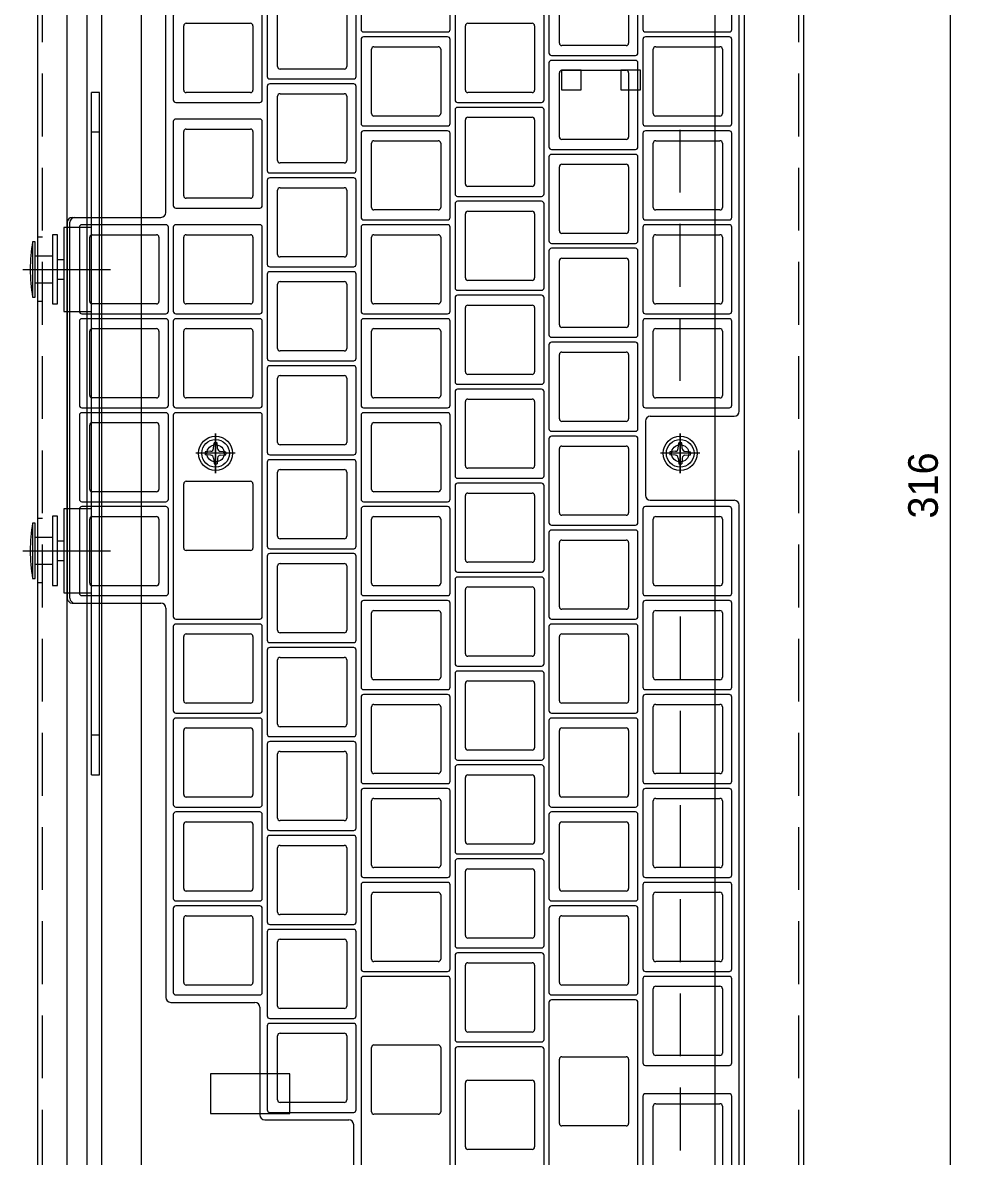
# Model space of a CAD drawing. Header units: millimetres. Extents: x -373 to 810, y -140 to 564.
# Drawn here: x 233.4 to 423.1, y 196.3 to 425.7 of the extents above; entities that cross this region are included whole.
import ezdxf

# ---------------------------------------------------------------- set-up
doc = ezdxf.new("R2010")
doc.units = ezdxf.units.MM
doc.header["$PDSIZE"] = -3
doc.linetypes.add('CENTER', pattern=[50.8, 31.75, -6.35, 6.35, -6.35])
doc.linetypes.add('DASH2', pattern=[19.05, 12.7, -6.35])
doc.layers.add('case_base', color=7, linetype='Continuous', true_color=0xffbd80)
doc.layers.add('case_top', color=7, linetype='Continuous', true_color=0x8080ff)
for name, color, linetype in [('dim', 2, 'Continuous'), ('keytop', 40, 'Continuous'), ('parts', 134, 'Continuous'), ('pcb_joypad', 3, 'Continuous'), ('pcb_main', 160, 'Continuous'), ('top_plate', 4, 'Continuous')]:
    doc.layers.add(name, color=color, linetype=linetype)
doc.styles.get("Standard").update_dxf_attribs({"font": 'FC-Txt.shx', "height": 6, "bigfont": '@ARExtfont2.shx'})
doc.dimstyles.new('JIS-1', dxfattribs={"dimtxt": 2.5, "dimasz": 5, "dimexe": 2, "dimexo": 3, "dimgap": 2.5, "dimtad": 1, "dimdsep": 46, "dimtxsty": 'Standard', "dimblk": 'OPEN', "dimcen": 2.5, "dimadec": 0, "dimazin": 0, "dimtfac": 1, "dimtmove": 0, "dimatfit": 3, "dimldrblk": 'OPEN', "dimfxl": 1, "dimarcsym": 0})

# ---------------------------------------------------------------- blocks, each defined once
blk = doc.blocks.new('_OPEN')
at = {"color": 0, "linetype": 'ByBlock', "lineweight": -2}
for p, q in [((-1, 0.166667), (0, 0)), ((-1, -0.166667), (0, 0)), ((0, 0), (-1, 0))]:
    blk.add_line(p, q, dxfattribs=at)
blk = doc.blocks.new('*D44')
at = {"layer": 'Defpoints', "color": 0}
for p in [(391.41, 490.13), (421.08, 490.13), (391.41, 174.13)]:
    blk.add_point(p, dxfattribs=at)
at = {"layer": 'dim', "color": 0, "lineweight": -2}
for p, q in [((394.41, 490.13), (423.08, 490.13)), ((421.08, 179.13), (421.08, 485.13)), ((394.41, 174.13), (423.08, 174.13))]:
    blk.add_line(p, q, dxfattribs=at)
at = {"layer": 'dim', "color": 0, "lineweight": -2, "xscale": 5, "yscale": 5, "zscale": 5}
for p, rotation in [((421.08, 490.13), 90), ((421.08, 174.13), 270)]:
    blk.add_blockref('_OPEN', p, dxfattribs=dict(at, rotation=rotation))
at = {"layer": 'dim', "color": 0, "insert": (415.58, 332.13), "char_height": 6, "attachment_point": 5, "rotation": 90}
blk.add_mtext('316', dxfattribs=at)

msp = doc.modelspace()

# ---------------------------------------------------------------- linework, layer by layer
at = {"layer": 'case_base'}
for p, q in [((257.38, 482.135), (257.38, 182.135)), ((249.412, 189.735), (249.412, 474.535)), ((373.412, 474.535), (373.412, 345.135)), ((373.412, 345.135), (373.412, 189.735))]:
    msp.add_line(p, q, dxfattribs=at)
at = {"layer": 'case_base', "linetype": 'DASH2'}
for p, q in [((366.312, 404.07), (366.312, 351.766)), ((366.412, 305.599), (366.412, 182.135))]:
    msp.add_line(p, q, dxfattribs=at)
at = {"layer": 'case_base'}
for points in [[(342.412, 416.135), (342.412, 412.135), (346.412, 412.135), (346.412, 416.135)], [(354.412, 416.135), (354.412, 412.135), (358.412, 412.135), (358.412, 416.135)], [(271.412, 213.135), (271.412, 205.135), (287.412, 205.135), (287.412, 213.135)]]:
    msp.add_lwpolyline(points, close=True, dxfattribs=at)
for centre in [(272.412, 338.635), (366.412, 338.635)]:
    msp.add_circle(centre, 1.75, dxfattribs=at)
at = {"layer": 'case_top', "linetype": 'DASH2'}
for p, q in [((237.412, 174.135), (237.412, 490.135)), ((390.412, 174.135), (390.412, 490.135))]:
    msp.add_line(p, q, dxfattribs=at)
at = {"layer": 'case_top'}
for p, q in [((378.363, 347.135), (378.363, 461.35)), ((262.363, 387.35), (262.363, 428.1)), ((243.412, 386.35), (261.363, 386.35)), ((242.412, 385.35), (242.412, 309.35)), ((242.95, 309.35), (242.95, 385.35)), ((237.412, 382.335), (236.412, 382.335)), ((237.412, 369.335), (236.412, 369.335)), ((359.363, 345.135), (359.363, 330.135)), ((360.363, 346.135), (377.363, 346.135)), ((360.363, 329.135), (377.363, 329.135)), ((378.363, 190.6), (378.363, 328.135)), ((237.412, 325.435), (236.412, 325.435)), ((237.412, 312.435), (236.412, 312.435)), ((243.412, 308.35), (261.363, 308.35)), ((262.363, 307.35), (262.363, 228.6)), ((263.363, 227.6), (280.363, 227.6)), ((281.363, 226.6), (281.363, 204.85)), ((282.363, 203.85), (299.363, 203.85)), ((300.363, 190.6), (300.363, 202.85))]:
    msp.add_line(p, q, dxfattribs=at)
msp.add_lwpolyline([(236.412, 490.135), (236.412, 174.135), (391.412, 174.135), (391.412, 490.135)], close=True, dxfattribs=at)
for centre, start, end in [((243.412, 385.35), 90, 180), ((243.95, 385.35), 90, 180), ((261.363, 387.35), 270, 0), ((377.363, 347.135), 270, 0), ((360.363, 345.135), 90, 180), ((360.363, 330.135), 180, 270), ((377.363, 328.135), 0, 90), ((243.412, 309.35), 180, 270), ((243.95, 309.35), 180, 270), ((261.363, 307.35), 0, 90), ((263.363, 228.6), 180, 270), ((280.363, 226.6), 0, 90), ((282.363, 204.85), 180, 270), ((299.363, 202.85), 0, 90)]:
    msp.add_arc(centre, 1, start, end, dxfattribs=at)
at = {"layer": 'keytop'}
for points in [[(301.863, 441.35), (301.863, 424.35, 0.4142136), (302.363, 423.85), (319.363, 423.85, 0.4142136), (319.863, 424.35), (319.863, 441.35, 0.4142136), (319.363, 441.85), (302.363, 441.85, 0.4142136)], [(358.863, 441.35), (358.863, 424.35, 0.4142136), (359.363, 423.85), (376.363, 423.85, 0.4142136), (376.863, 424.35), (376.863, 441.35, 0.4142136), (376.363, 441.85), (359.363, 441.85, 0.4142136)], [(339.863, 436.6), (339.863, 419.6, 0.4142136), (340.363, 419.1), (357.363, 419.1, 0.4142136), (357.863, 419.6), (357.863, 436.6, 0.4142136), (357.363, 437.1), (340.363, 437.1, 0.4142136)], [(282.863, 431.85), (282.863, 414.85, 0.4142136), (283.363, 414.35), (300.363, 414.35, 0.4142136), (300.863, 414.85), (300.863, 431.85, 0.4142136), (300.363, 432.35), (283.363, 432.35, 0.4142136)], [(263.863, 427.1), (263.863, 410.1, 0.4142136), (264.363, 409.6), (281.363, 409.6, 0.4142136), (281.863, 410.1), (281.863, 427.1, 0.4142136), (281.363, 427.6), (264.363, 427.6, 0.4142136)], [(320.863, 427.1), (320.863, 410.1, 0.4142136), (321.363, 409.6), (338.363, 409.6, 0.4142136), (338.863, 410.1), (338.863, 427.1, 0.4142136), (338.363, 427.6), (321.363, 427.6, 0.4142136)], [(301.863, 422.35), (301.863, 405.35, 0.4142136), (302.363, 404.85), (319.363, 404.85, 0.4142136), (319.863, 405.35), (319.863, 422.35, 0.4142136), (319.363, 422.85), (302.363, 422.85, 0.4142136)], [(358.863, 422.35), (358.863, 405.35, 0.4142136), (359.363, 404.85), (376.363, 404.85, 0.4142136), (376.863, 405.35), (376.863, 422.35, 0.4142136), (376.363, 422.85), (359.363, 422.85, 0.4142136)], [(339.863, 417.6), (339.863, 400.6, 0.4142136), (340.363, 400.1), (357.363, 400.1, 0.4142136), (357.863, 400.6), (357.863, 417.6, 0.4142136), (357.363, 418.1), (340.363, 418.1, 0.4142136)], [(282.863, 412.85), (282.863, 395.85, 0.4142136), (283.363, 395.35), (300.363, 395.35, 0.4142136), (300.863, 395.85), (300.863, 412.85, 0.4142136), (300.363, 413.35), (283.363, 413.35, 0.4142136)], [(320.863, 408.1), (320.863, 391.1, 0.4142136), (321.363, 390.6), (338.363, 390.6, 0.4142136), (338.863, 391.1), (338.863, 408.1, 0.4142136), (338.363, 408.6), (321.363, 408.6, 0.4142136)], [(263.863, 405.725), (263.863, 388.725, 0.4142136), (264.363, 388.225), (281.363, 388.225, 0.4142136), (281.863, 388.725), (281.863, 405.725, 0.4142136), (281.363, 406.225), (264.363, 406.225, 0.4142136)], [(301.863, 403.35), (301.863, 386.35, 0.4142136), (302.363, 385.85), (319.363, 385.85, 0.4142136), (319.863, 386.35), (319.863, 403.35, 0.4142136), (319.363, 403.85), (302.363, 403.85, 0.4142136)], [(358.863, 403.35), (358.863, 386.35, 0.4142136), (359.363, 385.85), (376.363, 385.85, 0.4142136), (376.863, 386.35), (376.863, 403.35, 0.4142136), (376.363, 403.85), (359.363, 403.85, 0.4142136)], [(339.863, 398.6), (339.863, 381.6, 0.4142136), (340.363, 381.1), (357.363, 381.1, 0.4142136), (357.863, 381.6), (357.863, 398.6, 0.4142136), (357.363, 399.1), (340.363, 399.1, 0.4142136)], [(282.863, 393.85), (282.863, 376.85, 0.4142136), (283.363, 376.35), (300.363, 376.35, 0.4142136), (300.863, 376.85), (300.863, 393.85, 0.4142136), (300.363, 394.35), (283.363, 394.35, 0.4142136)], [(320.863, 389.1), (320.863, 372.1, 0.4142136), (321.363, 371.6), (338.363, 371.6, 0.4142136), (338.863, 372.1), (338.863, 389.1, 0.4142136), (338.363, 389.6), (321.363, 389.6, 0.4142136)], [(244.863, 384.35), (244.863, 367.35, 0.4142136), (245.363, 366.85), (262.363, 366.85, 0.4142136), (262.863, 367.35), (262.863, 384.35, 0.4142136), (262.363, 384.85), (245.363, 384.85, 0.4142136)], [(263.863, 384.35), (263.863, 367.35, 0.4142136), (264.363, 366.85), (281.363, 366.85, 0.4142136), (281.863, 367.35), (281.863, 384.35, 0.4142136), (281.363, 384.85), (264.363, 384.85, 0.4142136)], [(301.863, 384.35), (301.863, 367.35, 0.4142136), (302.363, 366.85), (319.363, 366.85, 0.4142136), (319.863, 367.35), (319.863, 384.35, 0.4142136), (319.363, 384.85), (302.363, 384.85, 0.4142136)], [(358.863, 384.35), (358.863, 367.35, 0.4142136), (359.363, 366.85), (376.363, 366.85, 0.4142136), (376.863, 367.35), (376.863, 384.35, 0.4142136), (376.363, 384.85), (359.363, 384.85, 0.4142136)], [(339.863, 379.6), (339.863, 362.6, 0.4142136), (340.363, 362.1), (357.363, 362.1, 0.4142136), (357.863, 362.6), (357.863, 379.6, 0.4142136), (357.363, 380.1), (340.363, 380.1, 0.4142136)], [(282.863, 374.85), (282.863, 357.85, 0.4142136), (283.363, 357.35), (300.363, 357.35, 0.4142136), (300.863, 357.85), (300.863, 374.85, 0.4142136), (300.363, 375.35), (283.363, 375.35, 0.4142136)], [(320.863, 370.1), (320.863, 353.1, 0.4142136), (321.363, 352.6), (338.363, 352.6, 0.4142136), (338.863, 353.1), (338.863, 370.1, 0.4142136), (338.363, 370.6), (321.363, 370.6, 0.4142136)], [(244.863, 365.35), (244.863, 348.35, 0.4142136), (245.363, 347.85), (262.363, 347.85, 0.4142136), (262.863, 348.35), (262.863, 365.35, 0.4142136), (262.363, 365.85), (245.363, 365.85, 0.4142136)], [(263.863, 365.35), (263.863, 348.35, 0.4142136), (264.363, 347.85), (281.363, 347.85, 0.4142136), (281.863, 348.35), (281.863, 365.35, 0.4142136), (281.363, 365.85), (264.363, 365.85, 0.4142136)], [(301.863, 365.35), (301.863, 348.35, 0.4142136), (302.363, 347.85), (319.363, 347.85, 0.4142136), (319.863, 348.35), (319.863, 365.35, 0.4142136), (319.363, 365.85), (302.363, 365.85, 0.4142136)], [(358.863, 365.35), (358.863, 348.35, 0.4142136), (359.363, 347.85), (376.363, 347.85, 0.4142136), (376.863, 348.35), (376.863, 365.35, 0.4142136), (376.363, 365.85), (359.363, 365.85, 0.4142136)], [(339.863, 360.6), (339.863, 343.6, 0.4142136), (340.363, 343.1), (357.363, 343.1, 0.4142136), (357.863, 343.6), (357.863, 360.6, 0.4142136), (357.363, 361.1), (340.363, 361.1, 0.4142136)], [(282.863, 355.85), (282.863, 338.85, 0.4142136), (283.363, 338.35), (300.363, 338.35, 0.4142136), (300.863, 338.85), (300.863, 355.85, 0.4142136), (300.363, 356.35), (283.363, 356.35, 0.4142136)], [(320.863, 351.1), (320.863, 334.1, 0.4142136), (321.363, 333.6), (338.363, 333.6, 0.4142136), (338.863, 334.1), (338.863, 351.1, 0.4142136), (338.363, 351.6), (321.363, 351.6, 0.4142136)], [(244.863, 346.35), (244.863, 329.35, 0.4142136), (245.363, 328.85), (262.363, 328.85, 0.4142136), (262.863, 329.35), (262.863, 346.35, 0.4142136), (262.363, 346.85), (245.363, 346.85, 0.4142136)], [(263.863, 346.35), (263.863, 305.6, 0.4142136), (264.363, 305.1), (281.363, 305.1, 0.4142136), (281.863, 305.6), (281.863, 346.35, 0.4142136), (281.363, 346.85), (264.363, 346.85, 0.4142136)], [(301.863, 346.35), (301.863, 329.35, 0.4142136), (302.363, 328.85), (319.363, 328.85, 0.4142136), (319.863, 329.35), (319.863, 346.35, 0.4142136), (319.363, 346.85), (302.363, 346.85, 0.4142136)], [(339.863, 341.6), (339.863, 324.6, 0.4142136), (340.363, 324.1), (357.363, 324.1, 0.4142136), (357.863, 324.6), (357.863, 341.6, 0.4142136), (357.363, 342.1), (340.363, 342.1, 0.4142136)], [(282.863, 336.85), (282.863, 319.85, 0.4142136), (283.363, 319.35), (300.363, 319.35, 0.4142136), (300.863, 319.85), (300.863, 336.85, 0.4142136), (300.363, 337.35), (283.363, 337.35, 0.4142136)], [(320.863, 332.1), (320.863, 315.1, 0.4142136), (321.363, 314.6), (338.363, 314.6, 0.4142136), (338.863, 315.1), (338.863, 332.1, 0.4142136), (338.363, 332.6), (321.363, 332.6, 0.4142136)], [(244.863, 327.35), (244.863, 310.35, 0.4142136), (245.363, 309.85), (262.363, 309.85, 0.4142136), (262.863, 310.35), (262.863, 327.35, 0.4142136), (262.363, 327.85), (245.363, 327.85, 0.4142136)], [(301.863, 327.35), (301.863, 310.35, 0.4142136), (302.363, 309.85), (319.363, 309.85, 0.4142136), (319.863, 310.35), (319.863, 327.35, 0.4142136), (319.363, 327.85), (302.363, 327.85, 0.4142136)], [(358.863, 327.35), (358.863, 310.35, 0.4142136), (359.363, 309.85), (376.363, 309.85, 0.4142136), (376.863, 310.35), (376.863, 327.35, 0.4142136), (376.363, 327.85), (359.363, 327.85, 0.4142136)], [(339.863, 322.6), (339.863, 305.6, 0.4142136), (340.363, 305.1), (357.363, 305.1, 0.4142136), (357.863, 305.6), (357.863, 322.6, 0.4142136), (357.363, 323.1), (340.363, 323.1, 0.4142136)], [(282.863, 317.85), (282.863, 300.85, 0.4142136), (283.363, 300.35), (300.363, 300.35, 0.4142136), (300.863, 300.85), (300.863, 317.85, 0.4142136), (300.363, 318.35), (283.363, 318.35, 0.4142136)], [(320.863, 313.1), (320.863, 296.1, 0.4142136), (321.363, 295.6), (338.363, 295.6, 0.4142136), (338.863, 296.1), (338.863, 313.1, 0.4142136), (338.363, 313.6), (321.363, 313.6, 0.4142136)], [(301.863, 308.35), (301.863, 291.35, 0.4142136), (302.363, 290.85), (319.363, 290.85, 0.4142136), (319.863, 291.35), (319.863, 308.35, 0.4142136), (319.363, 308.85), (302.363, 308.85, 0.4142136)], [(358.863, 308.35), (358.863, 291.35, 0.4142136), (359.363, 290.85), (376.363, 290.85, 0.4142136), (376.863, 291.35), (376.863, 308.35, 0.4142136), (376.363, 308.85), (359.363, 308.85, 0.4142136)], [(263.863, 303.6), (263.863, 286.6, 0.4142136), (264.363, 286.1), (281.363, 286.1, 0.4142136), (281.863, 286.6), (281.863, 303.6, 0.4142136), (281.363, 304.1), (264.363, 304.1, 0.4142136)], [(339.863, 303.6), (339.863, 286.6, 0.4142136), (340.363, 286.1), (357.363, 286.1, 0.4142136), (357.863, 286.6), (357.863, 303.6, 0.4142136), (357.363, 304.1), (340.363, 304.1, 0.4142136)], [(282.863, 298.85), (282.863, 281.85, 0.4142136), (283.363, 281.35), (300.363, 281.35, 0.4142136), (300.863, 281.85), (300.863, 298.85, 0.4142136), (300.363, 299.35), (283.363, 299.35, 0.4142136)], [(320.863, 294.1), (320.863, 277.1, 0.4142136), (321.363, 276.6), (338.363, 276.6, 0.4142136), (338.863, 277.1), (338.863, 294.1, 0.4142136), (338.363, 294.6), (321.363, 294.6, 0.4142136)], [(301.863, 289.35), (301.863, 272.35, 0.4142136), (302.363, 271.85), (319.363, 271.85, 0.4142136), (319.863, 272.35), (319.863, 289.35, 0.4142136), (319.363, 289.85), (302.363, 289.85, 0.4142136)], [(358.863, 289.35), (358.863, 272.35, 0.4142136), (359.363, 271.85), (376.363, 271.85, 0.4142136), (376.863, 272.35), (376.863, 289.35, 0.4142136), (376.363, 289.85), (359.363, 289.85, 0.4142136)], [(263.863, 284.6), (263.863, 267.6, 0.4142136), (264.363, 267.1), (281.363, 267.1, 0.4142136), (281.863, 267.6), (281.863, 284.6, 0.4142136), (281.363, 285.1), (264.363, 285.1, 0.4142136)], [(339.863, 284.6), (339.863, 267.6, 0.4142136), (340.363, 267.1), (357.363, 267.1, 0.4142136), (357.863, 267.6), (357.863, 284.6, 0.4142136), (357.363, 285.1), (340.363, 285.1, 0.4142136)], [(282.863, 279.85), (282.863, 262.85, 0.4142136), (283.363, 262.35), (300.363, 262.35, 0.4142136), (300.863, 262.85), (300.863, 279.85, 0.4142136), (300.363, 280.35), (283.363, 280.35, 0.4142136)], [(320.863, 275.1), (320.863, 258.1, 0.4142136), (321.363, 257.6), (338.363, 257.6, 0.4142136), (338.863, 258.1), (338.863, 275.1, 0.4142136), (338.363, 275.6), (321.363, 275.6, 0.4142136)], [(301.863, 270.35), (301.863, 253.35, 0.4142136), (302.363, 252.85), (319.363, 252.85, 0.4142136), (319.863, 253.35), (319.863, 270.35, 0.4142136), (319.363, 270.85), (302.363, 270.85, 0.4142136)], [(358.863, 270.35), (358.863, 253.35, 0.4142136), (359.363, 252.85), (376.363, 252.85, 0.4142136), (376.863, 253.35), (376.863, 270.35, 0.4142136), (376.363, 270.85), (359.363, 270.85, 0.4142136)], [(263.863, 265.6), (263.863, 248.6, 0.4142136), (264.363, 248.1), (281.363, 248.1, 0.4142136), (281.863, 248.6), (281.863, 265.6, 0.4142136), (281.363, 266.1), (264.363, 266.1, 0.4142136)], [(339.863, 265.6), (339.863, 248.6, 0.4142136), (340.363, 248.1), (357.363, 248.1, 0.4142136), (357.863, 248.6), (357.863, 265.6, 0.4142136), (357.363, 266.1), (340.363, 266.1, 0.4142136)], [(282.863, 260.85), (282.863, 243.85, 0.4142136), (283.363, 243.35), (300.363, 243.35, 0.4142136), (300.863, 243.85), (300.863, 260.85, 0.4142136), (300.363, 261.35), (283.363, 261.35, 0.4142136)], [(320.863, 256.1), (320.863, 239.1, 0.4142136), (321.363, 238.6), (338.363, 238.6, 0.4142136), (338.863, 239.1), (338.863, 256.1, 0.4142136), (338.363, 256.6), (321.363, 256.6, 0.4142136)], [(301.863, 251.35), (301.863, 234.35, 0.4142136), (302.363, 233.85), (319.363, 233.85, 0.4142136), (319.863, 234.35), (319.863, 251.35, 0.4142136), (319.363, 251.85), (302.363, 251.85, 0.4142136)], [(358.863, 251.35), (358.863, 234.35, 0.4142136), (359.363, 233.85), (376.363, 233.85, 0.4142136), (376.863, 234.35), (376.863, 251.35, 0.4142136), (376.363, 251.85), (359.363, 251.85, 0.4142136)], [(263.863, 246.6), (263.863, 229.6, 0.4142136), (264.363, 229.1), (281.363, 229.1, 0.4142136), (281.863, 229.6), (281.863, 246.6, 0.4142136), (281.363, 247.1), (264.363, 247.1, 0.4142136)], [(339.863, 246.6), (339.863, 229.6, 0.4142136), (340.363, 229.1), (357.363, 229.1, 0.4142136), (357.863, 229.6), (357.863, 246.6, 0.4142136), (357.363, 247.1), (340.363, 247.1, 0.4142136)], [(282.863, 241.85), (282.863, 224.85, 0.4142136), (283.363, 224.35), (300.363, 224.35, 0.4142136), (300.863, 224.85), (300.863, 241.85, 0.4142136), (300.363, 242.35), (283.363, 242.35, 0.4142136)], [(320.863, 237.1), (320.863, 220.1, 0.4142136), (321.363, 219.6), (338.363, 219.6, 0.4142136), (338.863, 220.1), (338.863, 237.1, 0.4142136), (338.363, 237.6), (321.363, 237.6, 0.4142136)], [(301.863, 232.35), (301.863, 191.6, 0.4142136), (302.363, 191.1), (319.363, 191.1, 0.4142136), (319.863, 191.6), (319.863, 232.35, 0.4142136), (319.363, 232.85), (302.363, 232.85, 0.4142136)], [(358.863, 232.35), (358.863, 215.35, 0.4142136), (359.363, 214.85), (376.363, 214.85, 0.4142136), (376.863, 215.35), (376.863, 232.35, 0.4142136), (376.363, 232.85), (359.363, 232.85, 0.4142136)], [(339.863, 227.6), (339.863, 191.6, 0.4142136), (340.363, 191.1), (357.363, 191.1, 0.4142136), (357.863, 191.6), (357.863, 227.6, 0.4142136), (357.363, 228.1), (340.363, 228.1, 0.4142136)], [(282.863, 222.85), (282.863, 205.85, 0.4142136), (283.363, 205.35), (300.363, 205.35, 0.4142136), (300.863, 205.85), (300.863, 222.85, 0.4142136), (300.363, 223.35), (283.363, 223.35, 0.4142136)], [(320.863, 218.1), (320.863, 191.6, 0.4142136), (321.363, 191.1), (338.363, 191.1, 0.4142136), (338.863, 191.6), (338.863, 218.1, 0.4142136), (338.363, 218.6), (321.363, 218.6, 0.4142136)], [(358.863, 208.6), (358.863, 191.6, 0.4142136), (359.363, 191.1), (376.363, 191.1, 0.4142136), (376.863, 191.6), (376.863, 208.6, 0.4142136), (376.363, 209.1), (359.363, 209.1, 0.4142136)]]:
    msp.add_lwpolyline(points, format="xyb", close=True, dxfattribs=at)
at = {"layer": 'parts'}
for p, q in [((272.01, 339.582), (272.112, 340.742)), ((272.813, 339.582), (272.712, 340.742)), ((366.01, 339.582), (366.112, 340.742)), ((366.813, 339.582), (366.712, 340.742)), ((271.465, 339.036), (270.304, 338.935)), ((271.465, 338.233), (270.304, 338.335)), ((272.01, 337.688), (272.112, 336.527)), ((272.813, 337.688), (272.712, 336.527)), ((273.359, 339.036), (274.519, 338.935)), ((273.359, 338.233), (274.519, 338.335)), ((365.465, 339.036), (364.304, 338.935)), ((365.465, 338.233), (364.304, 338.335)), ((366.01, 337.688), (366.112, 336.527)), ((366.813, 337.688), (366.712, 336.527)), ((367.359, 339.036), (368.519, 338.935)), ((367.359, 338.233), (368.519, 338.335))]:
    msp.add_line(p, q, dxfattribs=at)
for centre in [(272.412, 338.635), (366.412, 338.635)]:
    msp.add_circle(centre, 3.45, dxfattribs=at)
for centre, radius, start, end in [((272.412, 338.635), 2.128, 81.89733, 98.10267), ((366.412, 338.635), 2.128, 81.89733, 98.10267), ((272.412, 338.635), 2.128, 171.89733, 188.10267), ((271.412, 339.634), 0.6, 275, 355), ((271.412, 337.635), 0.6, 5, 85), ((273.411, 339.634), 0.6, 185, 265), ((273.411, 337.635), 0.6, 95, 175), ((272.412, 338.635), 2.128, 351.89733, 8.10267), ((366.412, 338.635), 2.128, 171.89733, 188.10267), ((365.412, 339.634), 0.6, 275, 355), ((365.412, 337.635), 0.6, 5, 85), ((367.411, 339.634), 0.6, 185, 265), ((367.411, 337.635), 0.6, 95, 175), ((366.412, 338.635), 2.128, 351.89733, 8.10267), ((272.412, 338.635), 2.128, 261.89733, 278.10267), ((366.412, 338.635), 2.128, 261.89733, 278.10267)]:
    msp.add_arc(centre, radius, start, end, dxfattribs=at)
at = {"layer": 'pcb_joypad'}
for p, q in [((247.312, 273.61), (247.312, 411.61)), ((248.912, 411.61), (247.312, 411.61)), ((248.912, 273.61), (248.912, 411.61)), ((248.912, 403.61), (247.312, 403.61)), ((235.912, 378.585), (239.412, 378.585)), ((240.412, 377.835), (241.712, 377.835)), ((235.912, 373.085), (239.412, 373.085)), ((240.412, 373.835), (241.712, 373.835)), ((235.912, 321.685), (239.412, 321.685)), ((240.412, 320.935), (241.712, 320.935)), ((240.412, 316.935), (241.712, 316.935)), ((235.912, 316.185), (239.412, 316.185)), ((248.912, 281.61), (247.312, 281.61)), ((247.312, 273.61), (248.912, 273.61))]:
    msp.add_line(p, q, dxfattribs=at)
at = {"layer": 'pcb_joypad', "linetype": 'CENTER'}
for p, q in [((233.394, 375.835), (251.168, 375.835)), ((233.394, 318.935), (251.168, 318.935))]:
    msp.add_line(p, q, dxfattribs=at)
at = {"layer": 'pcb_joypad'}
for points in [[(241.712, 384.335), (241.712, 367.335), (247.312, 367.335), (247.312, 384.335)], [(235.412, 381.435), (235.412, 370.235), (235.912, 370.235), (235.912, 381.435)], [(239.412, 382.835), (239.412, 368.835), (240.412, 368.835), (240.412, 382.835)], [(239.412, 325.935), (239.412, 311.935), (240.412, 311.935), (240.412, 325.935)], [(241.712, 327.435), (241.712, 310.435), (247.312, 310.435), (247.312, 327.435)], [(235.412, 324.535), (235.412, 313.335), (235.912, 313.335), (235.912, 324.535)]]:
    msp.add_lwpolyline(points, close=True, dxfattribs=at)
for centre in [(266.522, 375.835), (266.522, 318.935)]:
    msp.add_arc(centre, 31.61, 169.79567, 190.20433, dxfattribs=at)
at = {"layer": 'pcb_main', "linetype": 'Continuous'}
for p, q in [((246.412, 189.61), (246.412, 434.11)), ((379.412, 189.61), (379.412, 434.11))]:
    msp.add_line(p, q, dxfattribs=at)
at = {"layer": 'top_plate', "linetype": 'Continuous'}
for p, q in [((242.412, 230.11), (242.412, 475.61)), ((379.412, 230.11), (379.412, 475.61)), ((341.963, 421.6), (341.963, 434.6)), ((355.963, 434.6), (355.963, 421.6)), ((284.963, 416.85), (284.963, 429.85)), ((298.963, 429.85), (298.963, 416.85)), ((265.963, 412.1), (265.963, 425.1)), ((266.463, 425.6), (279.463, 425.6)), ((279.963, 425.1), (279.963, 412.1)), ((322.963, 412.1), (322.963, 425.1)), ((323.463, 425.6), (336.463, 425.6)), ((336.963, 425.1), (336.963, 412.1)), ((303.963, 407.35), (303.963, 420.35)), ((304.463, 420.85), (317.463, 420.85)), ((317.963, 420.35), (317.963, 407.35)), ((355.463, 421.1), (342.463, 421.1)), ((360.963, 407.35), (360.963, 420.35)), ((361.463, 420.85), (374.463, 420.85)), ((374.963, 420.35), (374.963, 407.35)), ((298.463, 416.35), (285.463, 416.35)), ((341.963, 402.6), (341.963, 415.6)), ((342.463, 416.1), (355.463, 416.1)), ((355.963, 415.6), (355.963, 402.6)), ((279.463, 411.6), (266.463, 411.6)), ((284.963, 397.85), (284.963, 410.85)), ((285.463, 411.35), (298.463, 411.35)), ((298.963, 410.85), (298.963, 397.85)), ((336.463, 411.6), (323.463, 411.6)), ((317.463, 406.85), (304.463, 406.85)), ((323.463, 406.6), (336.463, 406.6)), ((374.463, 406.85), (361.463, 406.85)), ((266.463, 404.225), (279.463, 404.225)), ((322.963, 393.1), (322.963, 406.1)), ((336.963, 406.1), (336.963, 393.1)), ((265.963, 390.725), (265.963, 403.725)), ((279.963, 403.725), (279.963, 390.725)), ((304.463, 401.85), (317.463, 401.85)), ((355.463, 402.1), (342.463, 402.1)), ((361.463, 401.85), (374.463, 401.85)), ((303.963, 388.35), (303.963, 401.35)), ((317.963, 401.35), (317.963, 388.35)), ((360.963, 388.35), (360.963, 401.35)), ((374.963, 401.35), (374.963, 388.35)), ((298.463, 397.35), (285.463, 397.35)), ((342.463, 397.1), (355.463, 397.1)), ((341.963, 383.6), (341.963, 396.6)), ((355.963, 396.6), (355.963, 383.6)), ((336.463, 392.6), (323.463, 392.6)), ((279.463, 390.225), (266.463, 390.225)), ((284.963, 378.85), (284.963, 391.85)), ((285.463, 392.35), (298.463, 392.35)), ((298.963, 391.85), (298.963, 378.85)), ((317.463, 387.85), (304.463, 387.85)), ((374.463, 387.85), (361.463, 387.85)), ((322.963, 374.1), (322.963, 387.1)), ((323.463, 387.6), (336.463, 387.6)), ((336.963, 387.1), (336.963, 374.1)), ((246.963, 369.35), (246.963, 382.35)), ((247.463, 382.85), (260.463, 382.85)), ((260.963, 382.35), (260.963, 369.35)), ((265.963, 369.35), (265.963, 382.35)), ((266.463, 382.85), (279.463, 382.85)), ((279.963, 382.35), (279.963, 369.35)), ((303.963, 369.35), (303.963, 382.35)), ((304.463, 382.85), (317.463, 382.85)), ((317.963, 382.35), (317.963, 369.35)), ((355.463, 383.1), (342.463, 383.1)), ((360.963, 369.35), (360.963, 382.35)), ((361.463, 382.85), (374.463, 382.85)), ((374.963, 382.35), (374.963, 369.35)), ((298.463, 378.35), (285.463, 378.35)), ((341.963, 364.6), (341.963, 377.6)), ((342.463, 378.1), (355.463, 378.1)), ((355.963, 377.6), (355.963, 364.6)), ((284.963, 359.85), (284.963, 372.85)), ((285.463, 373.35), (298.463, 373.35)), ((298.963, 372.85), (298.963, 359.85)), ((336.463, 373.6), (323.463, 373.6)), ((260.463, 368.85), (247.463, 368.85)), ((279.463, 368.85), (266.463, 368.85)), ((317.463, 368.85), (304.463, 368.85)), ((322.963, 355.1), (322.963, 368.1)), ((323.463, 368.6), (336.463, 368.6)), ((336.963, 368.1), (336.963, 355.1)), ((374.463, 368.85), (361.463, 368.85)), ((246.963, 350.35), (246.963, 363.35)), ((247.463, 363.85), (260.463, 363.85)), ((260.963, 363.35), (260.963, 350.35)), ((265.963, 350.35), (265.963, 363.35)), ((266.463, 363.85), (279.463, 363.85)), ((279.963, 363.35), (279.963, 350.35)), ((303.963, 350.35), (303.963, 363.35)), ((304.463, 363.85), (317.463, 363.85)), ((317.963, 363.35), (317.963, 350.35)), ((355.463, 364.1), (342.463, 364.1)), ((360.963, 350.35), (360.963, 363.35)), ((361.463, 363.85), (374.463, 363.85)), ((374.963, 363.35), (374.963, 350.35)), ((298.463, 359.35), (285.463, 359.35)), ((341.963, 345.6), (341.963, 358.6)), ((342.463, 359.1), (355.463, 359.1)), ((355.963, 358.6), (355.963, 345.6)), ((284.963, 340.85), (284.963, 353.85)), ((285.463, 354.35), (298.463, 354.35)), ((298.963, 353.85), (298.963, 340.85)), ((336.463, 354.6), (323.463, 354.6)), ((260.463, 349.85), (247.463, 349.85)), ((279.463, 349.85), (266.463, 349.85)), ((317.463, 349.85), (304.463, 349.85)), ((322.963, 336.1), (322.963, 349.1)), ((323.463, 349.6), (336.463, 349.6)), ((336.963, 349.1), (336.963, 336.1)), ((374.463, 349.85), (361.463, 349.85)), ((246.963, 331.35), (246.963, 344.35)), ((247.463, 344.85), (260.463, 344.85)), ((260.963, 344.35), (260.963, 331.35)), ((303.963, 331.35), (303.963, 344.35)), ((304.463, 344.85), (317.463, 344.85)), ((317.963, 344.35), (317.963, 331.35)), ((355.463, 345.1), (342.463, 345.1)), ((272.412, 342.635), (272.412, 334.635)), ((272.412, 334.635), (272.412, 342.635)), ((366.412, 342.635), (366.412, 334.635)), ((366.412, 334.635), (366.412, 342.635)), ((298.463, 340.35), (285.463, 340.35)), ((342.463, 340.1), (355.463, 340.1)), ((276.412, 338.635), (268.412, 338.635)), ((341.963, 326.6), (341.963, 339.6)), ((355.963, 339.6), (355.963, 326.6)), ((370.412, 338.635), (362.412, 338.635)), ((285.463, 335.35), (298.463, 335.35)), ((336.463, 335.6), (323.463, 335.6)), ((266.463, 332.975), (279.463, 332.975)), ((284.963, 321.85), (284.963, 334.85)), ((298.963, 334.85), (298.963, 321.85)), ((260.463, 330.85), (247.463, 330.85)), ((265.963, 319.475), (265.963, 332.475)), ((279.963, 332.475), (279.963, 319.475)), ((317.463, 330.85), (304.463, 330.85)), ((323.463, 330.6), (336.463, 330.6)), ((322.963, 317.1), (322.963, 330.1)), ((336.963, 330.1), (336.963, 317.1)), ((247.463, 325.85), (260.463, 325.85)), ((304.463, 325.85), (317.463, 325.85)), ((355.463, 326.1), (342.463, 326.1)), ((361.463, 325.85), (374.463, 325.85)), ((246.963, 312.35), (246.963, 325.35)), ((260.963, 325.35), (260.963, 312.35)), ((303.963, 312.35), (303.963, 325.35)), ((317.963, 325.35), (317.963, 312.35)), ((360.963, 312.35), (360.963, 325.35)), ((374.963, 325.35), (374.963, 312.35)), ((298.463, 321.35), (285.463, 321.35)), ((279.463, 318.975), (266.463, 318.975)), ((341.963, 307.6), (341.963, 320.6)), ((342.463, 321.1), (355.463, 321.1)), ((355.963, 320.6), (355.963, 307.6)), ((284.963, 302.85), (284.963, 315.85)), ((285.463, 316.35), (298.463, 316.35)), ((298.963, 315.85), (298.963, 302.85)), ((336.463, 316.6), (323.463, 316.6)), ((260.463, 311.85), (247.463, 311.85)), ((317.463, 311.85), (304.463, 311.85)), ((322.963, 298.1), (322.963, 311.1)), ((323.463, 311.6), (336.463, 311.6)), ((336.963, 311.1), (336.963, 298.1)), ((374.463, 311.85), (361.463, 311.85)), ((303.963, 293.35), (303.963, 306.35)), ((304.463, 306.85), (317.463, 306.85)), ((317.963, 306.35), (317.963, 293.35)), ((355.463, 307.1), (342.463, 307.1)), ((360.963, 293.35), (360.963, 306.35)), ((361.463, 306.85), (374.463, 306.85)), ((374.963, 306.35), (374.963, 293.35)), ((265.963, 288.6), (265.963, 301.6)), ((266.463, 302.1), (279.463, 302.1)), ((279.963, 301.6), (279.963, 288.6)), ((298.463, 302.35), (285.463, 302.35)), ((341.963, 288.6), (341.963, 301.6)), ((342.463, 302.1), (355.463, 302.1)), ((355.963, 301.6), (355.963, 288.6)), ((284.963, 283.85), (284.963, 296.85)), ((285.463, 297.35), (298.463, 297.35)), ((298.963, 296.85), (298.963, 283.85)), ((336.463, 297.6), (323.463, 297.6)), ((317.463, 292.85), (304.463, 292.85)), ((322.963, 279.1), (322.963, 292.1)), ((323.463, 292.6), (336.463, 292.6)), ((336.963, 292.1), (336.963, 279.1)), ((374.463, 292.85), (361.463, 292.85)), ((279.463, 288.1), (266.463, 288.1)), ((303.963, 274.35), (303.963, 287.35)), ((304.463, 287.85), (317.463, 287.85)), ((317.963, 287.35), (317.963, 274.35)), ((355.463, 288.1), (342.463, 288.1)), ((360.963, 274.35), (360.963, 287.35)), ((361.463, 287.85), (374.463, 287.85)), ((374.963, 287.35), (374.963, 274.35)), ((265.963, 269.6), (265.963, 282.6)), ((266.463, 283.1), (279.463, 283.1)), ((279.963, 282.6), (279.963, 269.6)), ((298.463, 283.35), (285.463, 283.35)), ((341.963, 269.6), (341.963, 282.6)), ((342.463, 283.1), (355.463, 283.1)), ((355.963, 282.6), (355.963, 269.6)), ((284.963, 264.85), (284.963, 277.85)), ((285.463, 278.35), (298.463, 278.35)), ((298.963, 277.85), (298.963, 264.85)), ((336.463, 278.6), (323.463, 278.6)), ((317.463, 273.85), (304.463, 273.85)), ((322.963, 260.1), (322.963, 273.1)), ((323.463, 273.6), (336.463, 273.6)), ((336.963, 273.1), (336.963, 260.1)), ((374.463, 273.85), (361.463, 273.85)), ((279.463, 269.1), (266.463, 269.1)), ((304.463, 268.85), (317.463, 268.85)), ((355.463, 269.1), (342.463, 269.1)), ((361.463, 268.85), (374.463, 268.85)), ((303.963, 255.35), (303.963, 268.35)), ((317.963, 268.35), (317.963, 255.35)), ((360.963, 255.35), (360.963, 268.35)), ((374.963, 268.35), (374.963, 255.35)), ((266.463, 264.1), (279.463, 264.1)), ((298.463, 264.35), (285.463, 264.35)), ((342.463, 264.1), (355.463, 264.1)), ((265.963, 250.6), (265.963, 263.6)), ((279.963, 263.6), (279.963, 250.6)), ((341.963, 250.6), (341.963, 263.6)), ((355.963, 263.6), (355.963, 250.6)), ((285.463, 259.35), (298.463, 259.35)), ((336.463, 259.6), (323.463, 259.6)), ((284.963, 245.85), (284.963, 258.85)), ((298.963, 258.85), (298.963, 245.85)), ((317.463, 254.85), (304.463, 254.85)), ((374.463, 254.85), (361.463, 254.85)), ((322.963, 241.1), (322.963, 254.1)), ((323.463, 254.6), (336.463, 254.6)), ((336.963, 254.1), (336.963, 241.1)), ((279.463, 250.1), (266.463, 250.1)), ((303.963, 236.35), (303.963, 249.35)), ((304.463, 249.85), (317.463, 249.85)), ((317.963, 249.35), (317.963, 236.35)), ((355.463, 250.1), (342.463, 250.1)), ((360.963, 236.35), (360.963, 249.35)), ((361.463, 249.85), (374.463, 249.85)), ((374.963, 249.35), (374.963, 236.35)), ((265.963, 231.6), (265.963, 244.6)), ((266.463, 245.1), (279.463, 245.1)), ((279.963, 244.6), (279.963, 231.6)), ((298.463, 245.35), (285.463, 245.35)), ((341.963, 231.6), (341.963, 244.6)), ((342.463, 245.1), (355.463, 245.1)), ((355.963, 244.6), (355.963, 231.6)), ((284.963, 226.85), (284.963, 239.85)), ((285.463, 240.35), (298.463, 240.35)), ((298.963, 239.85), (298.963, 226.85)), ((336.463, 240.6), (323.463, 240.6)), ((317.463, 235.85), (304.463, 235.85)), ((322.963, 222.1), (322.963, 235.1)), ((323.463, 235.6), (336.463, 235.6)), ((336.963, 235.1), (336.963, 222.1)), ((374.463, 235.85), (361.463, 235.85)), ((242.412, 188.61), (242.412, 230.11)), ((279.463, 231.1), (266.463, 231.1)), ((355.463, 231.1), (342.463, 231.1)), ((360.963, 217.35), (360.963, 230.35)), ((361.463, 230.85), (374.463, 230.85)), ((374.963, 230.35), (374.963, 217.35)), ((379.412, 188.61), (379.412, 230.11)), ((298.463, 226.35), (285.463, 226.35)), ((284.963, 207.85), (284.963, 220.85)), ((285.463, 221.35), (298.463, 221.35)), ((298.963, 220.85), (298.963, 207.85)), ((336.463, 221.6), (323.463, 221.6)), ((303.963, 205.475), (303.963, 218.475)), ((304.463, 218.975), (317.463, 218.975)), ((317.963, 218.475), (317.963, 205.475)), ((341.963, 203.1), (341.963, 216.1)), ((342.463, 216.6), (355.463, 216.6)), ((355.963, 216.1), (355.963, 203.1)), ((374.463, 216.85), (361.463, 216.85)), ((322.963, 198.35), (322.963, 211.35)), ((323.463, 211.85), (336.463, 211.85)), ((336.963, 211.35), (336.963, 198.35)), ((298.463, 207.35), (285.463, 207.35)), ((360.963, 193.6), (360.963, 206.6)), ((361.463, 207.1), (374.463, 207.1)), ((374.963, 206.6), (374.963, 193.6)), ((317.463, 204.975), (304.463, 204.975)), ((355.463, 202.6), (342.463, 202.6)), ((336.463, 197.85), (323.463, 197.85))]:
    msp.add_line(p, q, dxfattribs=at)
at = {"layer": 'top_plate'}
for centre in [(272.412, 338.635), (366.412, 338.635)]:
    msp.add_circle(centre, 2.795, dxfattribs=at)
for centre, start, end in [((266.463, 425.1), 90, 180), ((279.463, 425.1), 0, 90), ((323.463, 425.1), 90, 180), ((336.463, 425.1), 0, 90), ((304.463, 420.35), 90, 180), ((317.463, 420.35), 0, 90), ((342.463, 421.6), 180, 270), ((355.463, 421.6), 270, 0), ((361.463, 420.35), 90, 180), ((374.463, 420.35), 0, 90), ((285.463, 416.85), 180, 270), ((298.463, 416.85), 270, 0), ((342.463, 415.6), 90, 180), ((355.463, 415.6), 0, 90), ((266.463, 412.1), 180, 270), ((279.463, 412.1), 270, 0), ((285.463, 410.85), 90, 180), ((298.463, 410.85), 0, 90), ((323.463, 412.1), 180, 270), ((336.463, 412.1), 270, 0), ((304.463, 407.35), 180, 270), ((317.463, 407.35), 270, 0), ((323.463, 406.1), 90, 180), ((336.463, 406.1), 0, 90), ((361.463, 407.35), 180, 270), ((374.463, 407.35), 270, 0), ((266.463, 403.725), 90, 180), ((279.463, 403.725), 0, 90), ((304.463, 401.35), 90, 180), ((317.463, 401.35), 0, 90), ((342.463, 402.6), 180, 270), ((355.463, 402.6), 270, 0), ((361.463, 401.35), 90, 180), ((374.463, 401.35), 0, 90), ((285.463, 397.85), 180, 270), ((298.463, 397.85), 270, 0), ((342.463, 396.6), 90, 180), ((355.463, 396.6), 0, 90), ((323.463, 393.1), 180, 270), ((336.463, 393.1), 270, 0), ((266.463, 390.725), 180, 270), ((279.463, 390.725), 270, 0), ((285.463, 391.85), 90, 180), ((298.463, 391.85), 0, 90), ((304.463, 388.35), 180, 270), ((317.463, 388.35), 270, 0), ((361.463, 388.35), 180, 270), ((374.463, 388.35), 270, 0), ((323.463, 387.1), 90, 180), ((336.463, 387.1), 0, 90), ((342.463, 383.6), 180, 270), ((355.463, 383.6), 270, 0), ((247.463, 382.35), 90, 180), ((260.463, 382.35), 0, 90), ((266.463, 382.35), 90, 180), ((279.463, 382.35), 0, 90), ((304.463, 382.35), 90, 180), ((317.463, 382.35), 0, 90), ((361.463, 382.35), 90, 180), ((374.463, 382.35), 0, 90), ((285.463, 378.85), 180, 270), ((298.463, 378.85), 270, 0), ((342.463, 377.6), 90, 180), ((355.463, 377.6), 0, 90), ((323.463, 374.1), 180, 270), ((336.463, 374.1), 270, 0), ((285.463, 372.85), 90, 180), ((298.463, 372.85), 0, 90), ((247.463, 369.35), 180, 270), ((260.463, 369.35), 270, 0), ((266.463, 369.35), 180, 270), ((279.463, 369.35), 270, 0), ((304.463, 369.35), 180, 270), ((317.463, 369.35), 270, 0), ((323.463, 368.1), 90, 180), ((336.463, 368.1), 0, 90), ((361.463, 369.35), 180, 270), ((374.463, 369.35), 270, 0), ((247.463, 363.35), 90, 180), ((260.463, 363.35), 0, 90), ((266.463, 363.35), 90, 180), ((279.463, 363.35), 0, 90), ((304.463, 363.35), 90, 180), ((317.463, 363.35), 0, 90), ((342.463, 364.6), 180, 270), ((355.463, 364.6), 270, 0), ((361.463, 363.35), 90, 180), ((374.463, 363.35), 0, 90), ((285.463, 359.85), 180, 270), ((298.463, 359.85), 270, 0), ((342.463, 358.6), 90, 180), ((355.463, 358.6), 0, 90), ((285.463, 353.85), 90, 180), ((298.463, 353.85), 0, 90), ((323.463, 355.1), 180, 270), ((336.463, 355.1), 270, 0), ((247.463, 350.35), 180, 270), ((260.463, 350.35), 270, 0), ((266.463, 350.35), 180, 270), ((279.463, 350.35), 270, 0), ((304.463, 350.35), 180, 270), ((317.463, 350.35), 270, 0), ((323.463, 349.1), 90, 180), ((336.463, 349.1), 0, 90), ((361.463, 350.35), 180, 270), ((374.463, 350.35), 270, 0), ((247.463, 344.35), 90, 180), ((260.463, 344.35), 0, 90), ((304.463, 344.35), 90, 180), ((317.463, 344.35), 0, 90), ((342.463, 345.6), 180, 270), ((355.463, 345.6), 270, 0), ((285.463, 340.85), 180, 270), ((298.463, 340.85), 270, 0), ((342.463, 339.6), 90, 180), ((355.463, 339.6), 0, 90), ((285.463, 334.85), 90, 180), ((298.463, 334.85), 0, 90), ((323.463, 336.1), 180, 270), ((336.463, 336.1), 270, 0), ((266.463, 332.475), 90, 180), ((279.463, 332.475), 0, 90), ((247.463, 331.35), 180, 270), ((260.463, 331.35), 270, 0), ((304.463, 331.35), 180, 270), ((317.463, 331.35), 270, 0), ((323.463, 330.1), 90, 180), ((336.463, 330.1), 0, 90), ((247.463, 325.35), 90, 180), ((260.463, 325.35), 0, 90), ((304.463, 325.35), 90, 180), ((317.463, 325.35), 0, 90), ((342.463, 326.6), 180, 270), ((355.463, 326.6), 270, 0), ((361.463, 325.35), 90, 180), ((374.463, 325.35), 0, 90), ((285.463, 321.85), 180, 270), ((298.463, 321.85), 270, 0), ((266.463, 319.475), 180, 270), ((279.463, 319.475), 270, 0), ((342.463, 320.6), 90, 180), ((355.463, 320.6), 0, 90), ((323.463, 317.1), 180, 270), ((336.463, 317.1), 270, 0), ((285.463, 315.85), 90, 180), ((298.463, 315.85), 0, 90), ((247.463, 312.35), 180, 270), ((260.463, 312.35), 270, 0), ((304.463, 312.35), 180, 270), ((317.463, 312.35), 270, 0), ((361.463, 312.35), 180, 270), ((374.463, 312.35), 270, 0), ((323.463, 311.1), 90, 180), ((336.463, 311.1), 0, 90), ((342.463, 307.6), 180, 270), ((355.463, 307.6), 270, 0), ((304.463, 306.35), 90, 180), ((317.463, 306.35), 0, 90), ((361.463, 306.35), 90, 180), ((374.463, 306.35), 0, 90), ((266.463, 301.6), 90, 180), ((279.463, 301.6), 0, 90), ((285.463, 302.85), 180, 270), ((298.463, 302.85), 270, 0), ((342.463, 301.6), 90, 180), ((355.463, 301.6), 0, 90), ((285.463, 296.85), 90, 180), ((298.463, 296.85), 0, 90), ((323.463, 298.1), 180, 270), ((336.463, 298.1), 270, 0), ((304.463, 293.35), 180, 270), ((317.463, 293.35), 270, 0), ((323.463, 292.1), 90, 180), ((336.463, 292.1), 0, 90), ((361.463, 293.35), 180, 270), ((374.463, 293.35), 270, 0), ((266.463, 288.6), 180, 270), ((279.463, 288.6), 270, 0), ((304.463, 287.35), 90, 180), ((317.463, 287.35), 0, 90), ((342.463, 288.6), 180, 270), ((355.463, 288.6), 270, 0), ((361.463, 287.35), 90, 180), ((374.463, 287.35), 0, 90), ((266.463, 282.6), 90, 180), ((279.463, 282.6), 0, 90), ((285.463, 283.85), 180, 270), ((298.463, 283.85), 270, 0), ((342.463, 282.6), 90, 180), ((355.463, 282.6), 0, 90), ((285.463, 277.85), 90, 180), ((298.463, 277.85), 0, 90), ((323.463, 279.1), 180, 270), ((336.463, 279.1), 270, 0), ((304.463, 274.35), 180, 270), ((317.463, 274.35), 270, 0), ((323.463, 273.1), 90, 180), ((336.463, 273.1), 0, 90), ((361.463, 274.35), 180, 270), ((374.463, 274.35), 270, 0), ((266.463, 269.6), 180, 270), ((279.463, 269.6), 270, 0), ((304.463, 268.35), 90, 180), ((317.463, 268.35), 0, 90), ((342.463, 269.6), 180, 270), ((355.463, 269.6), 270, 0), ((361.463, 268.35), 90, 180), ((374.463, 268.35), 0, 90), ((266.463, 263.6), 90, 180), ((279.463, 263.6), 0, 90), ((285.463, 264.85), 180, 270), ((298.463, 264.85), 270, 0), ((342.463, 263.6), 90, 180), ((355.463, 263.6), 0, 90), ((285.463, 258.85), 90, 180), ((298.463, 258.85), 0, 90), ((323.463, 260.1), 180, 270), ((336.463, 260.1), 270, 0), ((304.463, 255.35), 180, 270), ((317.463, 255.35), 270, 0), ((361.463, 255.35), 180, 270), ((374.463, 255.35), 270, 0), ((323.463, 254.1), 90, 180), ((336.463, 254.1), 0, 90), ((266.463, 250.6), 180, 270), ((279.463, 250.6), 270, 0), ((342.463, 250.6), 180, 270), ((355.463, 250.6), 270, 0), ((304.463, 249.35), 90, 180), ((317.463, 249.35), 0, 90), ((361.463, 249.35), 90, 180), ((374.463, 249.35), 0, 90), ((285.463, 245.85), 180, 270), ((298.463, 245.85), 270, 0), ((266.463, 244.6), 90, 180), ((279.463, 244.6), 0, 90), ((342.463, 244.6), 90, 180), ((355.463, 244.6), 0, 90), ((323.463, 241.1), 180, 270), ((336.463, 241.1), 270, 0), ((285.463, 239.85), 90, 180), ((298.463, 239.85), 0, 90), ((304.463, 236.35), 180, 270), ((317.463, 236.35), 270, 0), ((323.463, 235.1), 90, 180), ((336.463, 235.1), 0, 90), ((361.463, 236.35), 180, 270), ((374.463, 236.35), 270, 0), ((266.463, 231.6), 180, 270), ((279.463, 231.6), 270, 0), ((342.463, 231.6), 180, 270), ((355.463, 231.6), 270, 0), ((361.463, 230.35), 90, 180), ((374.463, 230.35), 0, 90), ((285.463, 226.85), 180, 270), ((298.463, 226.85), 270, 0), ((285.463, 220.85), 90, 180), ((298.463, 220.85), 0, 90), ((323.463, 222.1), 180, 270), ((336.463, 222.1), 270, 0), ((304.463, 218.475), 90, 180), ((317.463, 218.475), 0, 90), ((342.463, 216.1), 90, 180), ((355.463, 216.1), 0, 90), ((361.463, 217.35), 180, 270), ((374.463, 217.35), 270, 0), ((323.463, 211.35), 90, 180), ((336.463, 211.35), 0, 90), ((285.463, 207.85), 180, 270), ((298.463, 207.85), 270, 0), ((361.463, 206.6), 90, 180), ((374.463, 206.6), 0, 90), ((304.463, 205.475), 180, 270), ((317.463, 205.475), 270, 0), ((342.463, 203.1), 180, 270), ((355.463, 203.1), 270, 0), ((323.463, 198.35), 180, 270), ((336.463, 198.35), 270, 0)]:
    msp.add_arc(centre, 0.5, start, end, dxfattribs=at)

# ---------------------------------------------------------------- dimensions: what is measured, and where the dimension line sits
at = {"layer": 'dim'}
dim = msp.add_linear_dim(base=(421.083, 490.135), p1=(391.412, 174.135), p2=(391.412, 490.135), angle=90, dimstyle='JIS-1', override={"dimlfac": 1}, dxfattribs=at)
dim.commit()
dim.dimension.update_dxf_attribs({"geometry": '*D44', "text_midpoint": (415.583, 332.135)})

doc.saveas('drawing.dxf')
